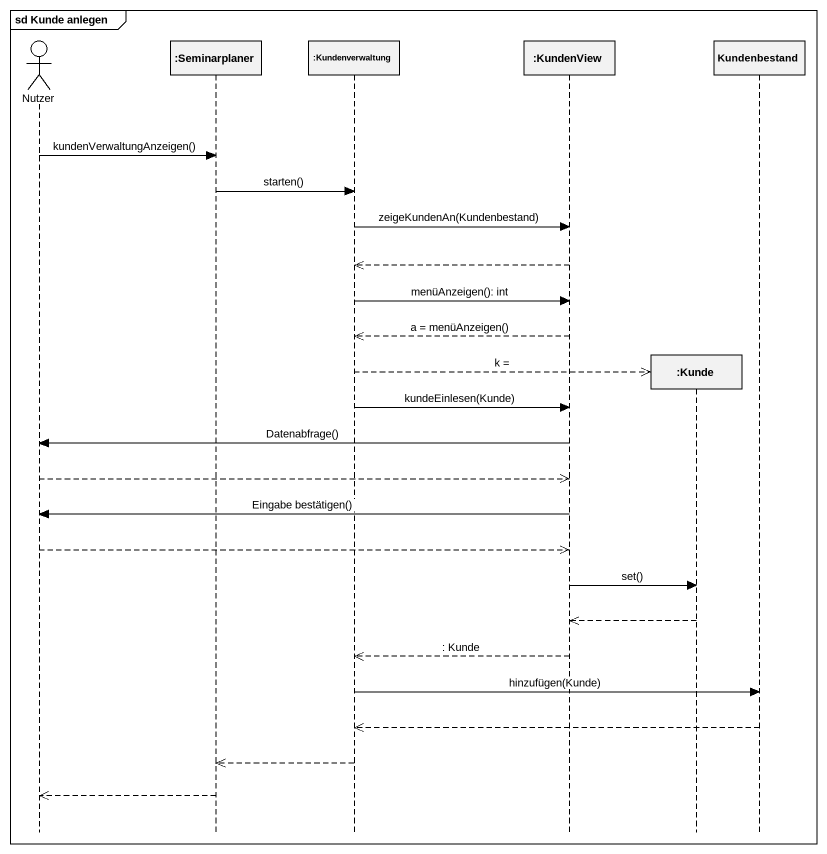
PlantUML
@startuml
mainframe sd Kunde anlegen
hide footbox
actor Nutzer
participant ":Seminarplaner" as Seminarplaner
participant ":Kundenverwaltung" as Kundenverwaltung
participant ":KundenView" as KundenView
participant ":Kunde" as Kunde
participant Kundenbestand

Nutzer -> Seminarplaner : kundenVerwaltungAnzeigen()
Seminarplaner -> Kundenverwaltung : starten()
Kundenverwaltung -> KundenView : zeigeKundenAn(Kundenbestand)
KundenView -->> Kundenverwaltung
Kundenverwaltung -> KundenView : menüAnzeigen(): int
KundenView -->> Kundenverwaltung : a = menüAnzeigen()
Kundenverwaltung -->> Kunde ** : k =
Kundenverwaltung -> KundenView : kundeEinlesen(Kunde)
KundenView -> Nutzer : Datenabfrage()
Nutzer -->> KundenView
KundenView -> Nutzer : Eingabe bestätigen()
Nutzer -->> KundenView
KundenView -> Kunde : set()
Kunde -->> KundenView
KundenView -->> Kundenverwaltung : : Kunde
Kundenverwaltung -> Kundenbestand : hinzufügen(Kunde)
Kundenbestand -->> Kundenverwaltung
Kundenverwaltung -->> Seminarplaner
Seminarplaner -->> Nutzer
@enduml
